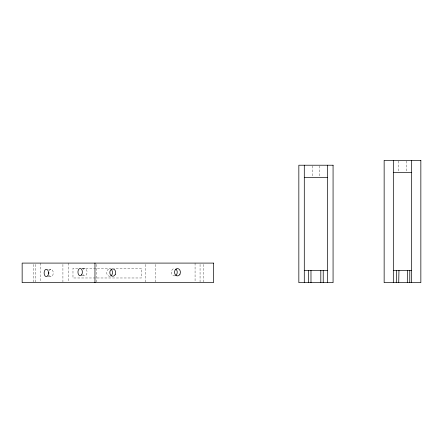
<?xml version="1.0" encoding="UTF-8"?>
<svg xmlns="http://www.w3.org/2000/svg" width="443" height="443" viewBox="0 0 443 443"><rect width="100%" height="100%" fill="white"/><g stroke="black" fill="none" stroke-linecap="round" stroke-linejoin="round"><path stroke-width="0.33" stroke-dasharray="2.21 1.66" d="M77.818 268.187L72.973 268.187L72.973 277.977L141.483 277.977L141.483 268.187L113.801 268.187M81.966 268.187L111.032 268.187M82.149 268.425L84.823 268.425M48.741 269.322L50.746 269.322M81.512 275.762L84.857 275.762M47.944 276.604L51.288 276.604M406.17 161.008L406.17 171.884M398.827 161.008L398.827 172.565M319.625 165.904L319.625 176.779M312.282 165.904L312.282 177.46M203.708 264.443L203.708 281.992M200.064 264.443L200.064 281.992M195.07 263.092L195.07 281.992M155.692 264.443L155.692 281.992M145.791 264.443L145.791 281.992M96.519 264.443L96.519 281.992M68.532 263.092L68.532 281.992M62.917 264.443L62.917 281.992M40.551 263.092L40.551 281.992M35.662 264.443L35.662 281.992M33.214 264.443L33.214 281.992M175.024 275.812A3.671 2.929 -90 0 1 171.424 272.628A3.671 2.929 -90 0 1 174.415 268.574M49.278 270.706A3.671 2.209 -90 0 1 52.523 270.274A3.671 2.209 -90 0 1 52.501 275.69A3.671 2.209 -90 0 1 49.256 275.175M110.235 276.161A3.671 2.929 -90 0 1 106.702 272.855A3.671 2.929 -90 0 1 109.781 268.907M83.267 269.516A3.671 2.209 -90 0 1 86.391 269.482A3.671 2.209 -90 0 1 86.413 274.671A3.671 2.209 -90 0 1 83.29 274.71"/><path stroke-width="0.66" d="M407.316 282.667L407.344 270.435M409.764 282.667L409.792 270.435M396.275 282.667L396.507 270.435M398.722 282.667L398.955 270.435M393.323 172.565L411.674 172.565M304.291 177.46L327.615 177.46M304.291 270.435L327.615 270.435M393.323 270.435L411.674 270.435M310.98 270.435L310.986 282.667M308.5 270.435L308.511 282.667M411.674 160.333L411.674 282.667M393.323 160.333L393.323 282.667M327.615 165.222L327.615 282.667M323.224 270.435L323.224 282.667M320.81 270.435L320.81 282.667M304.291 165.222L304.291 282.667M94.963 263.092L94.963 282.667M175.871 269.117A3.671 2.929 -90 0 1 175.738 275.468M48.83 273.414A3.671 2.209 -90 0 1 48.83 272.456M111.226 269.494A3.671 2.929 -90 0 1 110.955 275.839M420.85 160.333L384.147 160.333L384.147 282.667L420.85 282.667L420.85 160.333M333.07 165.222L298.837 165.222L298.837 282.667L333.07 282.667L333.07 165.222M213.493 263.092L22.15 263.092L22.15 282.667L213.493 282.667L213.493 263.092M115.213 274.571A3.671 2.929 -90 0 0 112.91 268.907A3.671 2.929 -90 0 0 110.141 274.234A3.671 2.929 -90 0 0 115.213 274.571M179.969 274.162A3.671 2.929 -90 0 0 177.543 268.574A3.671 2.929 -90 0 0 174.891 273.995A3.671 2.929 -90 0 0 179.969 274.162M81.733 274.671A3.671 2.209 -90 0 0 80.715 268.541A3.671 2.209 -90 0 0 78.029 273.071A3.671 2.209 -90 0 0 81.733 274.671M48.077 275.219A3.671 2.209 -90 0 0 46.642 269.327A3.671 2.209 -90 0 0 44.289 274.339A3.671 2.209 -90 0 0 48.077 275.219"/></g></svg>
